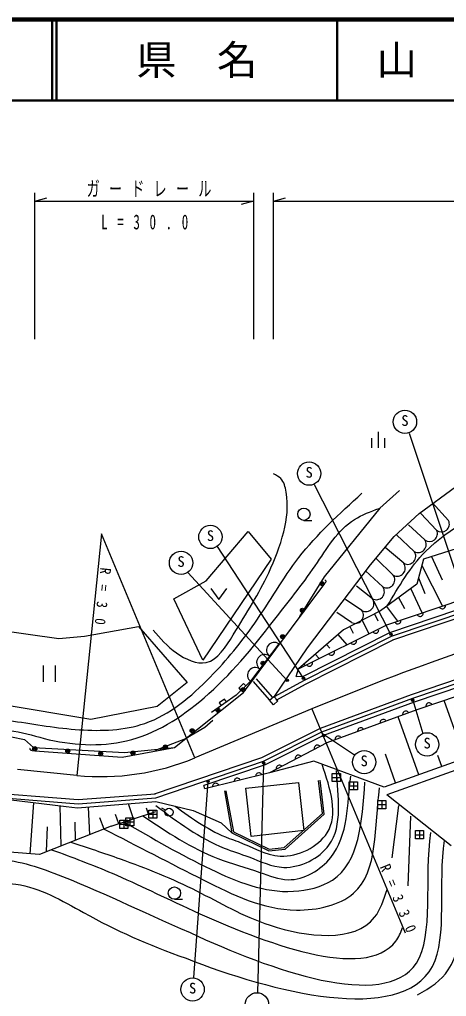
# Model space of a CAD drawing. Units: millimetres, scale not verified. Extents: x 40000 to 680000, y 20000 to 380000.
# Drawn here: x 293694 to 346528, y 259225 to 380000 of the extents above; entities that cross this region are included whole.
import ezdxf
from ezdxf.enums import TextEntityAlignment as Align

# ---------------------------------------------------------------- set-up
doc = ezdxf.new("R2010")
doc.units = ezdxf.units.MM
doc.header["$LTSCALE"] = 1000
for name, color, linetype, lineweight in [('M-BGD', 7, 'Continuous', 25), ('M-TTL', 2, 'Continuous', 140), ('M-TTL-LINE', 7, 'Continuous', 50)]:
    doc.layers.add(name, color=color, linetype=linetype, lineweight=lineweight)
doc.layers.add('M-TTL-TXT', color=7, linetype='Continuous')
doc.styles.add('ＭＳ ゴシック', font='')
doc.styles.get('ＭＳ ゴシック').set_extended_font_data('MS Gothic')

msp = doc.modelspace()

# ---------------------------------------------------------------- linework, layer by layer
at = {"layer": 'M-BGD'}
for p, q in [((295572, 340480), (295572, 358557)), ((295572, 357557), (297072, 357977)), ((295572, 357557), (322634, 357557)), ((322634, 357557), (321134, 357137)), ((322634, 358557), (322634, 340480)), ((325104, 340480), (325104, 358557)), ((325104, 357557), (326604, 357977)), ((325104, 357557), (418668, 357557)), ((338070, 329036), (338070, 327036)), ((349162, 307206), (341943, 328839)), ((337270, 328236), (337270, 327036)), ((338870, 328236), (338870, 327036)), ((339654, 303981), (330212, 322497)), ((346789, 318063), (344746, 320277)), ((345309, 316876), (343339, 318931)), ((328881, 318087), (329881, 318087)), ((343829, 315690), (341810, 317525)), ((342536, 314231), (340342, 316301)), ((328835, 298555), (318208, 314861)), ((341242, 312772), (338936, 314711)), ((339949, 311312), (337835, 313366)), ((344677, 313616), (346010, 310713)), ((326830, 298306), (314532, 311642)), ((338656, 309853), (336489, 311837)), ((343479, 312524), (346043, 307471)), ((343057, 310962), (343829, 309030)), ((321411, 296789), (331345, 310096)), ((331345, 310096), (331524, 310336)), ((337363, 308394), (335388, 309941)), ((339719, 303773), (358773, 310201)), ((339879, 303300), (358932, 309727)), ((342101, 309634), (343476, 306711)), ((336070, 306935), (334043, 308289)), ((340609, 308540), (341325, 307196)), ((339118, 307447), (340466, 305608)), ((334777, 305476), (332942, 306699)), ((336078, 305730), (336929, 304061)), ((337608, 306510), (338037, 305668)), ((334549, 304950), (334970, 304123)), ((333086, 303954), (334181, 302692)), ((325780, 302814), (322291, 298197)), ((331689, 302743), (332081, 302292)), ((330293, 301531), (330763, 300990)), ((296634, 300126), (296634, 298126)), ((298154, 298126), (298154, 300126)), ((327935, 298780), (328199, 299714)), ((328897, 300320), (328975, 300230)), ((325014, 296236), (323008, 298493)), ((327935, 298780), (328851, 298815)), ((324640, 295904), (322634, 298161)), ((312854, 290021), (321411, 296789)), ((329868, 294767), (315393, 288721)), ((329868, 294767), (341430, 267085)), ((342348, 295854), (343615, 291741)), ((348785, 288656), (346240, 295815)), ((343088, 286630), (340534, 293814)), ((331179, 291733), (335148, 289117)), ((306409, 288821), (312854, 290021)), ((295273, 289633), (295572, 289611)), ((295572, 289611), (306409, 288821)), ((340239, 285618), (338968, 289193)), ((345936, 287643), (345442, 289035)), ((323895, 288078), (323159, 259662)), ((330131, 288308), (324638, 286853)), ((338815, 285111), (330131, 288308)), ((300799, 286557), (293448, 287304)), ((324638, 286853), (316634, 284914)), ((332398, 286281), (333398, 286281)), ((332898, 286781), (332898, 285781)), ((317004, 285808), (315236, 261562)), ((316634, 284914), (316484, 285305)), ((321687, 284957), (328226, 285686)), ((334504, 285277), (335504, 285277)), ((335004, 285777), (335004, 284777)), ((347113, 277863), (339150, 284169)), ((295004, 276868), (295477, 283178)), ((298827, 277827), (298719, 282785)), ((302382, 279220), (302248, 282643)), ((307799, 281172), (307184, 283040)), ((338032, 282939), (339032, 282939)), ((338532, 283439), (338532, 282439)), ((339818, 276366), (340618, 282836)), ((305048, 280266), (310551, 282079)), ((305965, 280568), (305584, 281724)), ((309634, 281777), (309399, 282488)), ((309676, 281771), (310676, 281771)), ((310176, 282271), (310176, 281271)), ((311760, 282247), (311324, 282492)), ((341782, 272891), (342116, 281507)), ((300605, 278523), (300584, 280779)), ((304159, 279917), (303612, 281313)), ((306091, 280509), (307091, 280509)), ((306591, 281009), (306591, 280009)), ((306837, 280803), (307837, 280803)), ((307337, 281303), (307337, 280303)), ((297050, 277130), (297143, 280188)), ((342694, 279227), (343694, 279227)), ((343194, 279727), (343194, 278727)), ((312858, 271249), (313858, 271249))]:
    msp.add_line(p, q, dxfattribs=at)
for points in [[(343157, 318921), (347636, 322244), (353179, 325125), (361627, 327617), (365419, 328228)], [(417455, 323016), (413694, 326368), (410591, 326735), (402195, 326154), (390679, 324753), (381097, 322858), (367816, 319123), (357509, 317652), (343690, 313305), (342846, 310181), (338372, 306900), (333784, 304560), (328199, 299714)], [(328199, 299714), (339138, 305160), (358449, 311675), (368641, 312771), (374292, 314462), (377783, 315435), (382653, 316647), (387534, 317793), (392435, 318861), (397450, 319804), (417455, 323016)], [(340727, 321757), (338296, 319579), (331409, 311122), (328320, 306210)], [(328851, 298815), (339525, 304236), (358665, 310692), (368839, 311787), (374561, 313498), (378039, 314468), (382882, 315674), (387747, 316816), (392634, 317880), (397621, 318819), (417616, 321942)], [(325233, 296309), (329344, 302305), (337122, 312582), (340068, 316085), (343157, 318921)], [(315393, 288721), (303831, 316404), (300799, 286557)], [(310404, 284256), (323689, 288783), (330922, 292404), (342206, 296562), (360038, 302594), (373354, 306777), (380255, 308758), (389934, 311123), (394860, 312127), (399824, 312969), (404742, 313677), (409715, 314258), (418091, 314936)], [(310565, 283783), (323883, 288321), (331121, 291945), (342373, 296090), (360193, 302119), (373498, 306298), (380383, 308274), (390043, 310635), (394951, 311636), (399901, 312475), (404806, 313181), (409764, 313761), (418132, 314437)], [(418993, 314026), (409813, 313263), (404871, 312686), (399979, 311981), (395043, 311144), (390153, 310147), (380511, 307791), (373642, 305819), (360348, 301643), (342540, 295619), (331320, 291485), (324076, 287858), (316484, 285305)], [(419115, 312814), (409911, 312268), (405007, 311695), (395221, 310160), (390371, 309171), (380768, 306824), (373930, 304862), (360658, 300693), (342873, 294676), (331718, 290566), (324638, 286853)], [(331504, 310726), (331536, 310702), (331572, 310650), (331594, 310596), (331604, 310526), (331598, 310468), (331572, 310400), (331524, 310336)], [(317348, 309674), (318348, 308314), (319348, 309674)], [(276474, 306571), (276658, 307790), (279319, 308899), (290920, 304539), (298568, 303467), (301718, 303763), (308405, 304982), (314428, 298036), (310733, 295080), (302531, 293454), (291409, 295339), (288849, 298627), (284304, 302100), (280942, 304132)], [(345656, 307359), (345717, 307278), (345788, 307218), (345889, 307168), (345980, 307148), (346081, 307148), (346203, 307189), (346283, 307250), (346344, 307321), (346394, 307422), (346414, 307514), (346414, 307615)], [(340138, 305498), (340199, 305417), (340270, 305357), (340372, 305306), (340463, 305286), (340564, 305287), (340685, 305328), (340766, 305389), (340826, 305460), (340877, 305561), (340896, 305652), (340896, 305753)], [(342897, 306428), (342958, 306348), (343029, 306287), (343130, 306237), (343221, 306217), (343323, 306217), (343444, 306258), (343525, 306319), (343585, 306390), (343635, 306492), (343655, 306583), (343655, 306684)], [(337412, 304301), (337484, 304230), (337562, 304179), (337670, 304143), (337763, 304136), (337863, 304150), (337977, 304207), (338049, 304279), (338099, 304357), (338135, 304465), (338143, 304558), (338128, 304658)], [(408316, 304545), (396332, 302608), (382464, 299333), (370149, 295835), (355907, 291188), (338815, 285111)], [(325233, 296309), (328946, 298325), (339719, 303773)], [(325471, 295870), (329178, 297882), (339918, 303314)], [(334678, 302940), (334749, 302868), (334828, 302818), (334935, 302782), (335028, 302775), (335128, 302789), (335243, 302846), (335314, 302917), (335365, 302996), (335401, 303103), (335408, 303196), (335394, 303296)], [(408475, 303558), (396527, 301626), (382715, 298365), (370441, 294878), (356229, 290241), (339150, 284169)], [(331943, 301578), (332014, 301506), (332093, 301456), (332200, 301420), (332293, 301413), (332393, 301427), (332508, 301484), (332580, 301556), (332630, 301634), (332666, 301741), (332673, 301834), (332659, 301935)], [(329208, 300217), (329280, 300145), (329358, 300095), (329466, 300059), (329559, 300051), (329659, 300066), (329773, 300123), (329845, 300194), (329895, 300273), (329931, 300380), (329938, 300473), (329924, 300573)], [(322291, 298197), (320491, 296490), (317459, 294342)], [(321681, 297619), (321406, 297909), (320825, 297359), (321100, 297068)], [(319301, 295647), (319070, 295974), (318417, 295511), (318648, 295185)], [(344734, 295305), (344673, 295386), (344602, 295447), (344500, 295497), (344409, 295517), (344308, 295516), (344187, 295475), (344106, 295414), (344045, 295343), (343995, 295241), (343975, 295150), (343976, 295049)], [(341854, 294300), (341790, 294379), (341718, 294438), (341615, 294485), (341523, 294503), (341422, 294500), (341302, 294455), (341223, 294392), (341165, 294319), (341117, 294217), (341100, 294125), (341103, 294024)], [(317622, 293328), (316644, 292480), (314215, 291059), (310489, 289625)], [(336276, 292246), (336213, 292325), (336141, 292383), (336038, 292430), (335946, 292448), (335845, 292445), (335725, 292400), (335646, 292337), (335587, 292264), (335540, 292162), (335523, 292070), (335526, 291969)], [(339065, 293273), (339002, 293352), (338929, 293410), (338826, 293458), (338735, 293475), (338634, 293472), (338514, 293428), (338434, 293365), (338376, 293292), (338329, 293189), (338311, 293098), (338314, 292996)], [(291039, 291644), (294290, 291012), (295423, 290009), (306701, 289387), (312854, 290021)], [(333488, 291218), (333425, 291297), (333352, 291356), (333249, 291403), (333157, 291420), (333056, 291417), (332936, 291373), (332857, 291310), (332799, 291237), (332751, 291134), (332734, 291043), (332737, 290941)], [(295273, 289633), (295193, 289638), (295144, 289652), (295087, 289686), (295049, 289719), (295022, 289761), (294996, 289823), (294990, 289874), (294992, 289904)], [(330892, 290133), (330819, 290203), (330740, 290252), (330632, 290285), (330539, 290291), (330439, 290274), (330325, 290215), (330255, 290142), (330207, 290062), (330173, 289954), (330168, 289861), (330184, 289761)], [(328532, 288895), (328459, 288965), (328380, 289014), (328272, 289048), (328178, 289053), (328079, 289037), (327965, 288977), (327895, 288904), (327847, 288825), (327813, 288717), (327808, 288624), (327824, 288524)], [(326172, 287657), (326099, 287728), (326020, 287776), (325912, 287810), (325818, 287815), (325719, 287799), (325605, 287740), (325535, 287667), (325486, 287587), (325453, 287479), (325447, 287386), (325464, 287286)], [(323693, 286624), (323639, 286710), (323573, 286776), (323477, 286835), (323388, 286863), (323287, 286871), (323163, 286841), (323077, 286787), (323010, 286722), (322951, 286625), (322924, 286536), (322915, 286435)], [(318357, 285331), (318303, 285417), (318238, 285483), (318141, 285542), (318052, 285570), (317951, 285579), (317827, 285549), (317741, 285495), (317675, 285429), (317616, 285333), (317588, 285244), (317579, 285143)], [(319042, 284631), (319986, 279435), (324561, 277228), (326549, 277450), (331409, 281773), (330896, 285962)], [(319239, 284667), (320165, 279570), (324596, 277433), (326463, 277641), (331197, 281853), (330700, 285919)], [(321025, 285978), (320971, 286063), (320906, 286130), (320809, 286189), (320720, 286217), (320619, 286225), (320495, 286195), (320409, 286141), (320343, 286076), (320284, 285979), (320256, 285890), (320247, 285789)], [(288205, 284057), (300932, 283054), (310565, 283783)], [(288205, 284057), (299467, 282695), (300862, 282531), (310572, 283312)], [(288245, 284556), (300933, 283555), (310528, 284282)], [(310572, 283312), (315198, 282227), (318655, 280674), (319986, 279435)], [(305048, 280266), (296161, 276781), (289216, 277303), (277612, 282431)]]:
    msp.add_lwpolyline(points, dxfattribs=at)
for points in [[(321969, 316721), (324823, 313296), (316374, 300814), (312797, 308387), (316793, 310594)], [(325662, 295757), (325104, 295270), (324609, 295838), (325167, 296325)], [(332398, 285781), (332398, 286781), (333398, 286781), (333398, 285781)], [(321687, 284957), (328226, 285686), (328891, 279723), (322352, 278994)], [(334504, 284777), (334504, 285777), (335504, 285777), (335504, 284777)], [(338032, 282439), (338032, 283439), (339032, 283439), (339032, 282439)], [(309676, 281271), (309676, 282271), (310676, 282271), (310676, 281271)], [(306091, 280009), (306091, 281009), (307091, 281009), (307091, 280009)], [(306837, 280303), (306837, 281303), (307837, 281303), (307837, 280303)], [(342694, 278727), (342694, 279727), (343694, 279727), (343694, 278727)]]:
    msp.add_lwpolyline(points, close=True, dxfattribs=at)
for centre, radius in [((341390, 330267), 1440), ((329530, 323863), 1440), ((328881, 318847), 760), ((317314, 316036), 1440), ((313681, 312834), 1440), ((331145, 310245), 250), ((331145, 310245), 150), ((331145, 310245), 50), ((328701, 306972), 250), ((328701, 306972), 150), ((328701, 306972), 50), ((326257, 303698), 250), ((326257, 303698), 150), ((326257, 303698), 50), ((339654, 303981), 150), ((339654, 303981), 90), ((339654, 303981), 30), ((323813, 300425), 250), ((323813, 300425), 150), ((323813, 300425), 50), ((326830, 298306), 150), ((326830, 298306), 90), ((326830, 298306), 30), ((328835, 298555), 150), ((328835, 298555), 90), ((328835, 298555), 30), ((321369, 297151), 250), ((321369, 297151), 150), ((321369, 297151), 50), ((342348, 295854), 150), ((342348, 295854), 90), ((318260, 294616), 250), ((318260, 294616), 150), ((342348, 295854), 30), ((318260, 294616), 50), ((315055, 292081), 250), ((315055, 292081), 150), ((315055, 292081), 50), ((331320, 291485), 150), ((331320, 291485), 90), ((331320, 291485), 30), ((344136, 290390), 1440), ((295591, 289860), 250), ((295591, 289860), 150), ((295591, 289860), 50), ((311746, 290069), 250), ((311746, 290069), 150), ((311746, 290069), 50), ((299665, 289563), 250), ((299665, 289563), 150), ((299665, 289563), 50), ((303739, 289266), 250), ((303739, 289266), 150), ((303739, 289266), 50), ((307730, 289321), 250), ((307730, 289321), 150), ((307730, 289321), 50), ((336346, 288197), 1440), ((323895, 288078), 150), ((323895, 288078), 90), ((323895, 288078), 30), ((317004, 285808), 150), ((317004, 285808), 90), ((317004, 285808), 30), ((312196, 282002), 500), ((312858, 272009), 760), ((315112, 260096), 1440), ((323074, 258250), 1440)]:
    msp.add_circle(centre, radius, dxfattribs=at)
for centre, radius, start, end in [((345915, 317636), 972, 231.39789, 26.03712), ((344435, 316450), 972, 231.39789, 26.03712), ((343018, 315106), 999, 241.13214, 35.77137), ((341725, 313647), 999, 241.13214, 35.77137), ((340432, 312187), 999, 241.13214, 35.77137), ((339139, 310728), 999, 241.13214, 35.77137), ((337845, 309269), 999, 241.13214, 35.77137), ((336552, 307810), 999, 241.13214, 35.77137), ((457051, -9740), 330000, 105.89005, 112.66882), ((335259, 306351), 999, 241.13214, 35.77137), ((325207, 302056), 950, 52.92084, 232.92084), ((324031, 300500), 1000, 52.92084, 232.92084), ((322856, 298945), 950, 52.92084, 232.92084), ((303831, 316404), 30000, 264.19843, 292.66882)]:
    msp.add_arc(centre, radius, start, end, dxfattribs=at)
for points, knots in [([(310249, 304516), (311099, 303519), (311950, 302522), (313117, 301696), (314239, 300900), (315655, 300262), (316797, 300501), (318213, 300797), (319207, 302441), (320142, 303942), (321877, 306724), (323264, 308992), (324539, 311589), (325263, 313235), (325925, 314879), (326403, 316655), (326787, 318243), (326964, 319867), (326690, 321578), (326590, 322203), (326430, 322840), (326021, 323251), (325777, 323495), (325445, 323660), (325113, 323824)], [0, 0, 0, 0, 1, 1, 1, 2, 2, 2, 3, 3, 3, 4, 4, 4, 5, 5, 5, 6, 6, 6, 7, 7, 7, 8, 8, 8, 8]), ([(339192, 307501), (340616, 309893), (342040, 312284), (343926, 314224), (346859, 317241), (350909, 319166), (355033, 320563), (360071, 322271), (365218, 323192), (370404, 323368), (374149, 323495), (377914, 323234), (381680, 322973)], [0, 0, 0, 0, 1, 1, 1, 2, 2, 2, 3, 3, 3, 4, 4, 4, 4]), ([(274000, 298431), (276102, 297404), (278204, 296377), (280398, 295636), (284408, 294281), (288728, 293882), (292935, 293272), (295652, 292877), (298322, 292395), (301102, 292197), (303842, 292027), (306659, 292113), (309197, 292985), (312288, 294055), (314954, 296302), (317293, 298716), (319350, 300822), (321172, 303018), (322809, 305379), (324655, 308041), (326264, 310915), (328254, 313474), (330526, 316398), (333294, 318912), (336062, 321426)], [0, 0, 0, 0, 1, 1, 1, 2, 2, 2, 3, 3, 3, 4, 4, 4, 5, 5, 5, 6, 6, 6, 7, 7, 7, 8, 8, 8, 8]), ([(291091, 292054), (291546, 292066), (292001, 292079), (292452, 292054), (293907, 291971), (295309, 291489), (296750, 291122), (300085, 290274), (303631, 290046), (306923, 290836), (310459, 291627), (313710, 293711), (316523, 296137), (319831, 298986), (322537, 302264), (325119, 305665), (326874, 307908), (328636, 310070), (330277, 312471), (331723, 314586), (333074, 316887), (335149, 318202), (336068, 318785), (337128, 319174), (338189, 319563)], [0, 0, 0, 0, 1, 1, 1, 2, 2, 2, 3, 3, 3, 4, 4, 4, 5, 5, 5, 6, 6, 6, 7, 7, 7, 8, 8, 8, 8]), ([(312951, 282754), (315083, 281210), (317215, 279665), (319639, 278766), (320001, 278632), (320370, 278512), (320734, 278375), (322467, 277719), (324097, 276658), (325968, 276577), (328154, 276482), (330668, 277725), (331760, 279451), (333196, 281722), (332166, 284830), (331137, 287938)], [0, 0, 0, 0, 1, 1, 1, 2, 2, 2, 3, 3, 3, 4, 4, 4, 5, 5, 5, 5]), ([(308953, 281552), (311955, 279553), (314958, 277553), (318242, 276287), (319920, 275641), (321670, 275186), (323419, 274569), (324585, 274157), (325750, 273673), (326941, 273658), (328901, 273635), (330945, 274834), (332219, 276415), (334418, 279153), (334236, 283050), (334690, 286467)], [0, 0, 0, 0, 1, 1, 1, 2, 2, 2, 3, 3, 3, 4, 4, 4, 5, 5, 5, 5]), ([(310564, 282831), (313261, 280805), (315957, 278779), (319016, 277567), (320015, 277171), (321052, 276863), (322076, 276472), (323494, 275931), (324887, 275234), (326385, 275187), (328477, 275122), (330785, 276274), (331989, 277933), (333763, 280387), (333049, 283984), (332928, 287171)], [0, 0, 0, 0, 1, 1, 1, 2, 2, 2, 3, 3, 3, 4, 4, 4, 5, 5, 5, 5]), ([(306642, 280791), (310146, 278765), (313650, 276738), (317362, 274951), (320580, 273402), (323955, 272033), (327590, 272222), (329313, 272312), (331095, 272752), (332411, 273617), (335758, 275819), (336096, 280774), (336433, 285729)], [0, 0, 0, 0, 1, 1, 1, 2, 2, 2, 3, 3, 3, 4, 4, 4, 4]), ([(304159, 279917), (308248, 277815), (312337, 275712), (316482, 273615), (320095, 271788), (323751, 269964), (327960, 269906), (330524, 269870), (333293, 270488), (335010, 271976), (338123, 274692), (337608, 280296), (338245, 285019)], [0, 0, 0, 0, 1, 1, 1, 2, 2, 2, 3, 3, 3, 4, 4, 4, 4]), ([(277594, 268809), (279372, 270722), (281150, 272635), (283362, 274011), (285358, 275254), (287707, 276059), (290035, 276160), (292724, 276277), (295386, 275455), (297952, 274464), (303721, 272272), (308443, 269844), (314804, 267112), (324734, 262517), (338835, 257348), (342817, 263349), (344988, 266734), (343778, 273851), (344599, 279497)], [0, 0, 0, 0, 1, 1, 1, 2, 2, 2, 3, 3, 3, 4, 4, 4, 5, 5, 5, 6, 6, 6, 6]), ([(279007, 266434), (281251, 268706), (283495, 270978), (286358, 272202), (288490, 273113), (290965, 273444), (293258, 273107), (296247, 272667), (298926, 271091), (301627, 269600), (305701, 267347), (309504, 265653), (314295, 263945), (324912, 259758), (340813, 255660), (344784, 262926), (346717, 266612), (345459, 273262), (346297, 278496)], [0, 0, 0, 0, 1, 1, 1, 2, 2, 2, 3, 3, 3, 4, 4, 4, 5, 5, 5, 6, 6, 6, 6]), ([(300024, 278296), (302062, 277632), (304099, 276967), (306137, 276241), (309379, 275085), (312620, 273772), (315602, 272279), (318519, 270819), (321188, 269187), (324695, 268030), (329229, 266535), (335165, 265835), (337634, 269017), (338352, 269941), (338776, 271194), (339201, 272447)], [0, 0, 0, 0, 1, 1, 1, 2, 2, 2, 3, 3, 3, 4, 4, 4, 5, 5, 5, 5]), ([(297668, 277372), (300211, 276424), (302754, 275476), (305140, 274464), (308439, 273064), (311441, 271541), (315206, 269827), (323814, 265908), (336417, 260994), (340258, 266057), (340610, 266536), (340880, 267106), (341090, 267746)], [0, 0, 0, 0, 1, 1, 1, 2, 2, 2, 3, 3, 3, 4, 4, 4, 4]), ([(342956, 259437), (344535, 260267), (345898, 261230), (346752, 262502), (349123, 266034), (347577, 271952), (348048, 276680)], [0, 0, 0, 0, 1, 1, 1, 2, 2, 2, 2])]:
    msp.add_open_spline(points, degree=3, knots=knots, dxfattribs=at)
at = {"layer": 'M-TTL'}
msp.add_line((680000, 380000), (40000, 380000), dxfattribs=at)
at = {"layer": 'M-TTL-LINE'}
for p, q in [((297750, 380000), (297750, 370000)), ((298250, 380000), (298250, 370000)), ((333000, 380000), (333000, 370000)), ((40000, 370000), (680000, 370000))]:
    msp.add_line(p, q, dxfattribs=at)

# ---------------------------------------------------------------- texts
at = {"layer": 'M-BGD', "style": 'ＭＳ ゴシック'}
for p in [(340940, 329367), (329080, 322963), (316864, 315136), (313231, 311934), (343686, 289490), (335896, 287297), (314662, 259196)]:
    msp.add_text('S', height=1320, dxfattribs=at).set_placement(p, align=Align.BOTTOM_LEFT)
at = {"layer": 'M-BGD', "attachment_point": 7, "style": 'ＭＳ ゴシック'}
for s, insert, char_height, rotation in [('\\T1.7;\\W0.65;ガードレール', (301993, 358057), 1833, 0.002), ('\\T2.59;\\W0.9;R=30', (303703, 312295), 1320, 264.1), ('\\T2.51;\\W0.9;R=330', (338250, 275245), 1320, 292.2)]:
    msp.add_mtext(s, dxfattribs=dict(at, insert=insert, char_height=char_height, rotation=rotation))
at = {"layer": 'M-BGD', "insert": (303793, 354031), "char_height": 1833, "attachment_point": 7, "style": 'ＭＳ ゴシック'}
msp.add_mtext('\\T2.46;\\W0.65;L=30.0', dxfattribs=at)
at = {"layer": 'M-TTL-TXT', "style": 'ＭＳ ゴシック'}
for s, p in [('県\u3000名', (315625, 375000)), ('山\u3000口\u3000県', (350375, 375000))]:
    msp.add_text(s, height=3666, dxfattribs=at).set_placement(p, align=Align.MIDDLE_CENTER)

doc.saveas('drawing.dxf')
